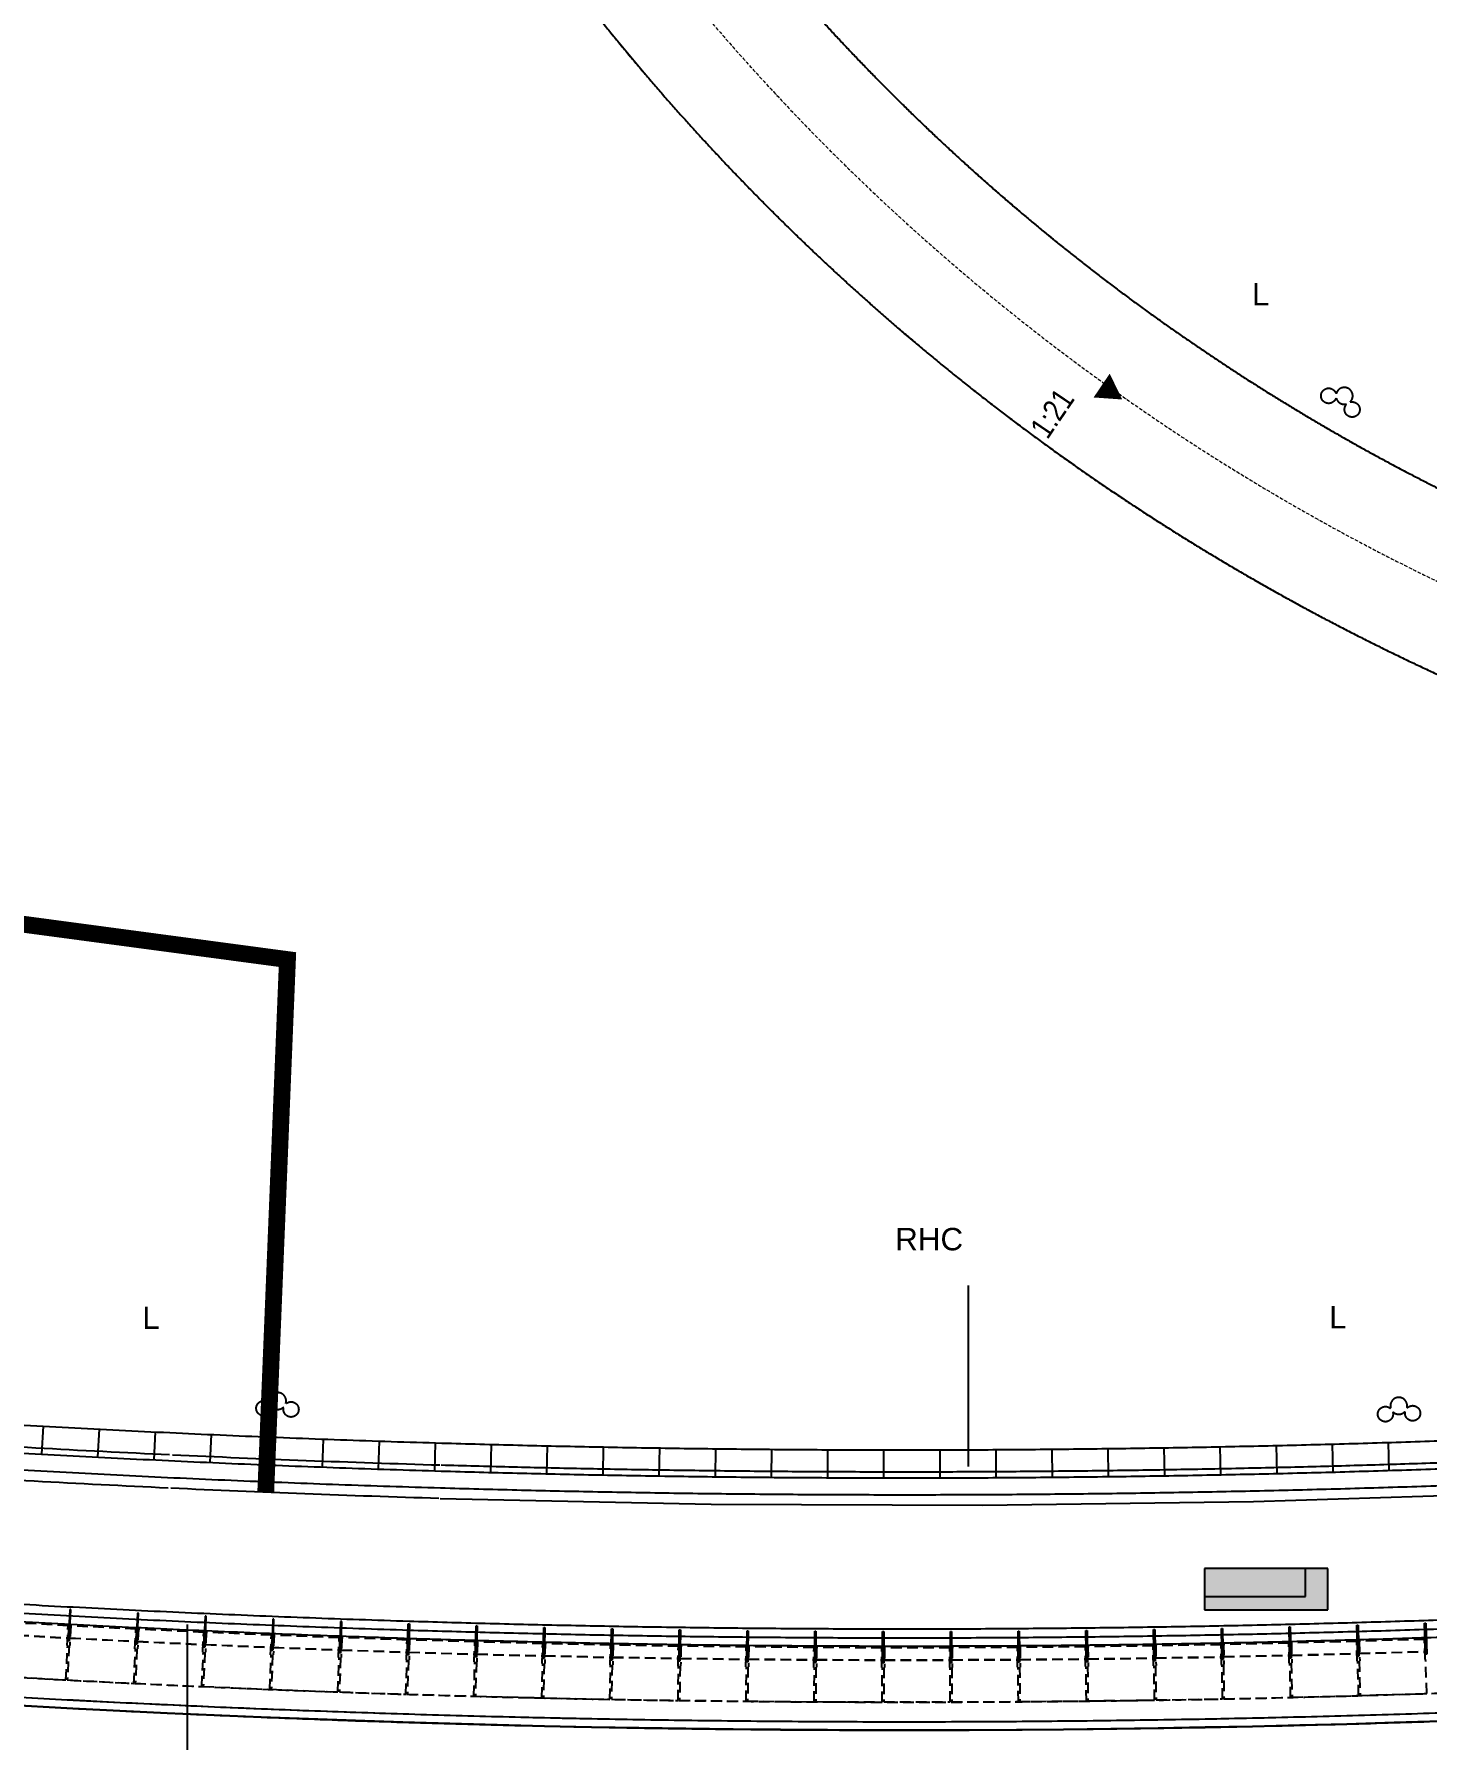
# Model space of a CAD drawing. Header units: millimetres. Extents: x 833576263 to 1668046980, y 817519639 to 1636103653.
# Drawn here: x 834132493 to 834157336, y 817772365 to 817802796 of the extents above; entities that cross this region are included whole.
import ezdxf

# ---------------------------------------------------------------- set-up
doc = ezdxf.new("R2010")
doc.units = ezdxf.units.MM
doc.header["$LTSCALE"] = 100
doc.header["$MEASUREMENT"] = 0
for name, pattern in [('C160$0$DASHED', [19.05, 12.7, -6.35]), ('C160$0$Hidden', [9.525, 6.35, -3.175]), ('R_site$0$HIDDEN', [9.525, 6.35, -3.175]), ('R_Text for GBP from DLN$0$ACAD_ISO10W100', [18, 12, -3, 0, -3])]:
    doc.linetypes.add(name, pattern=pattern)
doc.layers.get('Defpoints').update_dxf_attribs({"color": 170})
for name, color, linetype in [('C160$0$+C160', 6, 'C160$0$Hidden'), ('C160$0$EVA', 1, 'C160$0$DASHED'), ('R_Text for GBP from DLN$0$base plan(mm)$0$DLN040__', 7, 'Continuous'), ('T-TITL', 7, 'Continuous'), ('X-REF', 7, 'Continuous')]:
    doc.layers.add(name, color=color, linetype=linetype)
for name, color, linetype, lineweight in [('R_P_LG$0$RDA5803', 1, 'Continuous', 20), ('R_site$0$000-Architecture boundary', 2, 'Continuous', 0), ('R_Text for GBP from DLN$0$000-Slope', 6, 'R_Text for GBP from DLN$0$ACAD_ISO10W100', 18), ('R_WKCD_PARK$0$000-PAV-Concrete-b', 1, 'Continuous', 25), ('R_WKCD_PARK$0$PAV-secondary path-b', 6, 'Continuous', 18)]:
    doc.layers.add(name, color=color, linetype=linetype, lineweight=lineweight)
doc.styles.add('R_Text for GBP from DLN$0$base plan(mm)$0$Standard', font='arial.ttf')
doc.styles.add('R_Text for GBP from DLN$0$base plan(mm)$0$SWIS721 LT', font='swiss.ttf')
doc.styles.add('R_Text for GBP from DLN$0$W8 sec wkcd', font='swissc.ttf', dxfattribs={"height": 3})
doc.dimstyles.new('R_Text for GBP from DLN$0$base plan(mm)$0$Standard', dxfattribs={"dimtxt": 0.35, "dimasz": 0.2, "dimexe": 0.2, "dimexo": 0.2, "dimgap": 0.09, "dimtad": 0, "dimtoh": 1, "dimdec": 4, "dimzin": 0, "dimdsep": 46, "dimtxsty": 'R_Text for GBP from DLN$0$base plan(mm)$0$Standard', "dimcen": 0.09, "dimadec": 0, "dimazin": 0, "dimtfac": 1, "dimtdec": 4, "dimtofl": 0, "dimtmove": 0, "dimatfit": 3, "dimfxl": 1, "dimtolj": 1, "dimtzin": 0, "dimarcsym": 0})

# ---------------------------------------------------------------- blocks, each defined once
blk = doc.blocks.new('R_site$0$architecture 2')
at = {"layer": 'R_site$0$000-Architecture boundary', "color": 3, "linetype": 'R_site$0$HIDDEN', "ltscale": 0.5}
blk.add_lwpolyline([(834110.289, 817779.114), (834111.746, 817790.017), (834128.646, 817787.758), (834128.603, 817787.411), (834137.012, 817786.286), (834136.625, 817776.796)], dxfattribs=at)
blk = doc.blocks.new('R_site')
at = {"xscale": 1000, "yscale": 1000, "zscale": 1000}
blk.add_blockref('R_site$0$architecture 2', (0, 0), dxfattribs=at)
blk = doc.blocks.new('R_WKCD_PARK')
at = {"layer": 'Defpoints'}
for points in [[(833955668, 817994334), (833955618, 817879824), (833955722, 817865438), (833956590, 817853630, 0.118446), (833959114, 817845730, 0.022563), (833976131, 817820318, 0.150268), (833991721, 817808776, 0.0852), (834018736, 817804167, 0.061119), (834043876, 817807277, -0.46092), (834055521, 817798987, 0.31719), (834075122, 817775842, 0.09515), (834184419, 817768828, 0.2774), (834239090, 817811861), (834242392, 817820559, -0.510377), (834255055, 817823984)], [(834183667, 817774781, -0.09515), (834076628, 817781650, -0.220431), (834063432, 817792491, -0.264689), (834064805, 817812539, -0.098357), (834067029, 817814779, 0.140841), (834072196, 817820936), (834089614, 817860110, -0.147837), (834100578, 817872816, -0.410901), (834111707, 817870393, 0.031692), (834114287, 817866928, 0.252242), (834125770, 817862431, -0.125686), (834129746, 817861915), (834135114, 817859776), (834142622, 817855048), (834145562, 817859914), (834128702, 817870086, -0.390962), (834117887, 817872026, -0.013137), (834117027, 817873227, -0.385183), (834118544, 817883988, 0.012387)]]:
    blk.add_lwpolyline(points, format="xyb", dxfattribs=at)
at = {"layer": 'R_WKCD_PARK$0$000-PAV-Concrete-b'}
for radius, start in [(284366, 255.45739), (284216, 255.45738), (291766, 256.87242)]:
    blk.add_arc((834148033, 818056905), radius, start, 277.19872, dxfattribs=at)
at = {"layer": 'R_WKCD_PARK$0$PAV-secondary path-b'}
for centre, radius, start, end in [((834174767, 817828805), 38212, 213.2185, 302.0004), ((834174767, 817828805), 41212, 214.7001, 304.7953), ((834148033, 818056905), 279866, 256.44565, 268.30456), ((834148033, 818056905), 282866, 256.44565, 268.30456), ((834148033, 818056905), 279866, 268.30456, 277.19872), ((834148033, 818056905), 282866, 268.30456, 277.19872)]:
    blk.add_arc(centre, radius, start, end, dxfattribs=at)
blk = doc.blocks.new('R_P_LG')
at = {"layer": 'R_P_LG$0$RDA5803'}
for points in [[(833955668.2659, 817994334.2822), (833955618.0015, 817879824.4572), (833955722.2455, 817865438.2868), (833956590.2239, 817853629.8433, 0.1184459385), (833959113.5841, 817845729.7381, 0.0225632156), (833976130.963, 817820318.1126, 0.1502681887), (833991720.9272, 817808776.1799, 0.0852004191), (834018736.4937, 817804166.6685, 0.0611192787), (834043875.864, 817807276.5457, -0.4609204381), (834055520.7349, 817798987.2375, 0.3171904999), (834075121.6293, 817775842.1837, 0.095150065), (834184418.5957, 817768828.0059, 0.2773997467), (834239089.967, 817811860.5235), (834242391.5219, 817820558.6619, -0.5103769205), (834255055.265, 817823984.446)], [(834183666.729, 817774780.7109, -0.095150065), (834076628.2291, 817781649.9506, -0.220430541), (834063432.364, 817792490.8935, -0.2646892807), (834064805.311, 817812539.3987, -0.0983572146), (834067029.4433, 817814778.8374, 0.1408408976), (834072196.345, 817820935.5122), (834089614.1981, 817860110.2634, -0.1478366909), (834100577.8317, 817872816.296, -0.4109005282), (834111707.1207, 817870392.8812, 0.031691708), (834114287.1147, 817866927.814, 0.2522417272), (834125770.0064, 817862431.157, -0.1256855543), (834129745.5165, 817861914.9436), (834135113.5119, 817859775.9643), (834142622.3979, 817855047.5612), (834145562.149, 817859914.092), (834128702.0772, 817870085.6929, -0.3909616488), (834117887.1336, 817872026.3361, -0.013137308), (834117026.993, 817873227.1241, -0.3851828251), (834118543.6819, 817883988.3187, 0.0123866448)]]:
    blk.add_lwpolyline(points, format="xyb", dxfattribs=at)
blk = doc.blocks.new('C160$0$A$C4AD84712')
at = {"layer": 'C160$0$+C160', "ltscale": 0.0003}
for p, q in [((834131.926, 817774.253), (834133.089, 817774.186)), ((834131.926, 817774.248), (834133.089, 817774.182)), ((834133.135, 817774.186), (834134.298, 817774.125)), ((834133.135, 817774.182), (834134.298, 817774.12)), ((834134.344, 817774.125), (834135.508, 817774.069)), ((834134.344, 817774.121), (834135.508, 817774.064)), ((834135.554, 817774.069), (834136.718, 817774.018)), ((834135.554, 817774.065), (834136.718, 817774.013)), ((834136.764, 817774.018), (834137.928, 817773.972)), ((834136.764, 817774.014), (834137.928, 817773.967)), ((834137.974, 817773.973), (834139.138, 817773.932)), ((834137.974, 817773.968), (834139.138, 817773.927)), ((834139.184, 817773.933), (834140.349, 817773.896)), ((834139.184, 817773.929), (834140.348, 817773.892)), ((834140.394, 817773.893), (834141.559, 817773.862)), ((834140.395, 817773.898), (834141.559, 817773.866)), ((834141.605, 817773.868), (834142.77, 817773.841)), ((834141.605, 817773.863), (834142.77, 817773.837)), ((834142.816, 817773.843), (834143.981, 817773.821)), ((834142.816, 817773.838), (834143.981, 817773.817)), ((834144.027, 817773.823), (834145.191, 817773.806)), ((834144.027, 817773.819), (834145.191, 817773.802)), ((834145.237, 817773.808), (834146.402, 817773.797)), ((834145.237, 817773.804), (834146.402, 817773.792)), ((834146.448, 817773.799), (834147.613, 817773.792)), ((834146.448, 817773.795), (834147.613, 817773.788)), ((834147.659, 817773.795), (834148.824, 817773.793)), ((834147.659, 817773.79), (834148.824, 817773.789)), ((834148.87, 817773.796), (834150.035, 817773.799)), ((834148.87, 817773.791), (834150.035, 817773.795)), ((834150.081, 817773.802), (834151.246, 817773.81)), ((834150.081, 817773.798), (834151.246, 817773.806)), ((834151.292, 817773.813), (834152.457, 817773.827)), ((834151.292, 817773.809), (834152.457, 817773.822)), ((834152.503, 817773.83), (834153.668, 817773.848)), ((834152.503, 817773.826), (834153.668, 817773.844)), ((834153.713, 817773.852), (834154.878, 817773.875)), ((834153.714, 817773.847), (834154.878, 817773.871)), ((834154.924, 817773.879), (834156.089, 817773.907)), ((834154.924, 817773.874), (834156.089, 817773.902)), ((834156.135, 817773.911), (834157.299, 817773.944)), ((834156.135, 817773.906), (834157.299, 817773.939))]:
    blk.add_line(p, q, dxfattribs=at)
blk.add_lwpolyline([(834234.945, 817820.178, -0.305475), (834183.604, 817775.277, -0.09515), (834076.754, 817782.134, -0.463376), (834063.629, 817809.364, -0.463376)], format="xyb", dxfattribs=at)
blk.add_lwpolyline([(834234.945, 817820.178, -0.305475), (834183.604, 817775.277, -0.09515), (834076.754, 817782.134, -0.463376), (834063.629, 817809.364, -0.463376)], format="xyb", dxfattribs=at)
for points in [[(834131.908, 817774.115), (834131.873, 817773.503), (834133.058, 817773.435), (834133.092, 817774.048), (834133.082, 817774.048), (834133.101, 817774.401), (834131.938, 817774.467), (834131.918, 817774.115)], [(834133.118, 817774.049), (834133.085, 817773.436), (834134.271, 817773.374), (834134.302, 817773.986), (834134.292, 817773.987), (834134.31, 817774.34), (834133.146, 817774.401), (834133.128, 817774.048)], [(834134.328, 817773.988), (834134.298, 817773.375), (834135.484, 817773.317), (834135.512, 817773.93), (834135.502, 817773.931), (834135.518, 817774.284), (834134.355, 817774.34), (834134.338, 817773.987)], [(834135.538, 817773.932), (834135.511, 817773.319), (834136.697, 817773.266), (834136.722, 817773.879), (834136.712, 817773.88), (834136.727, 817774.233), (834135.563, 817774.284), (834135.548, 817773.931)], [(834136.748, 817773.881), (834136.724, 817773.268), (834137.91, 817773.22), (834137.933, 817773.834), (834137.923, 817773.834), (834137.936, 817774.187), (834136.772, 817774.233), (834136.758, 817773.88)], [(834137.959, 817773.835), (834137.938, 817773.222), (834139.124, 817773.18), (834139.144, 817773.794), (834139.134, 817773.794), (834139.146, 817774.147), (834137.982, 817774.188), (834137.969, 817773.835)], [(834139.17, 817773.795), (834139.151, 817773.182), (834140.337, 817773.145), (834140.355, 817773.758), (834140.345, 817773.758), (834140.355, 817774.112), (834139.191, 817774.148), (834139.18, 817773.795)], [(834140.381, 817773.76), (834140.364, 817773.147), (834141.551, 817773.115), (834141.566, 817773.728), (834141.556, 817773.728), (834141.565, 817774.081), (834140.4, 817774.113), (834140.391, 817773.76)], [(834141.592, 817773.73), (834141.578, 817773.116), (834142.765, 817773.089), (834142.777, 817773.703), (834142.767, 817773.703), (834142.775, 817774.056), (834141.61, 817774.083), (834141.602, 817773.73)], [(834142.803, 817773.705), (834142.792, 817773.091), (834143.979, 817773.069), (834143.989, 817773.683), (834143.979, 817773.683), (834143.985, 817774.036), (834142.82, 817774.058), (834142.813, 817773.705)], [(834144.015, 817773.685), (834144.006, 817773.072), (834145.193, 817773.055), (834145.2, 817773.668), (834145.19, 817773.668), (834145.195, 817774.022), (834144.03, 817774.038), (834144.025, 817773.685)], [(834145.226, 817773.67), (834145.22, 817773.057), (834146.407, 817773.045), (834146.412, 817773.659), (834146.402, 817773.659), (834146.404, 817774.012), (834145.24, 817774.024), (834145.236, 817773.67)], [(834146.438, 817773.661), (834146.434, 817773.048), (834147.621, 817773.041), (834147.623, 817773.654), (834147.613, 817773.654), (834147.615, 817774.008), (834146.45, 817774.014), (834146.448, 817773.661)], [(834147.649, 817773.657), (834147.648, 817773.043), (834148.835, 817773.042), (834148.835, 817773.655), (834148.825, 817773.655), (834148.825, 817774.008), (834147.66, 817774.01), (834147.659, 817773.657)], [(834148.861, 817773.658), (834148.862, 817773.044), (834150.049, 817773.048), (834150.046, 817773.661), (834150.036, 817773.661), (834150.035, 817774.014), (834148.87, 817774.011), (834148.871, 817773.658)], [(834150.072, 817773.664), (834150.076, 817773.05), (834151.263, 817773.059), (834151.258, 817773.672), (834151.248, 817773.672), (834151.244, 817774.026), (834150.08, 817774.017), (834150.082, 817773.664)], [(834151.284, 817773.675), (834151.291, 817773.062), (834152.478, 817773.075), (834152.469, 817773.689), (834152.459, 817773.689), (834152.454, 817774.042), (834151.289, 817774.029), (834151.294, 817773.675)], [(834152.495, 817773.692), (834152.505, 817773.078), (834153.691, 817773.097), (834153.681, 817773.71), (834153.671, 817773.71), (834153.664, 817774.063), (834152.499, 817774.045), (834152.505, 817773.692)], [(834153.706, 817773.713), (834153.718, 817773.1), (834154.905, 817773.124), (834154.892, 817773.737), (834154.882, 817773.737), (834154.874, 817774.09), (834153.709, 817774.067), (834153.716, 817773.714)], [(834154.917, 817773.74), (834154.932, 817773.127), (834156.119, 817773.156), (834156.103, 817773.769), (834156.093, 817773.769), (834156.084, 817774.122), (834154.919, 817774.094), (834154.927, 817773.741)], [(834156.129, 817773.772), (834156.146, 817773.159), (834157.333, 817773.193), (834157.314, 817773.806), (834157.304, 817773.806), (834157.293, 817774.159), (834156.128, 817774.126), (834156.139, 817773.773)]]:
    blk.add_lwpolyline(points, close=True, dxfattribs=at)
blk = doc.blocks.new('C160')
at = {"layer": 'C160$0$+C160'}
h = blk.add_hatch(color=256, dxfattribs=at)
h.dxf.hatch_style = 1
h.paths.add_polyline_path([(834153.368, 817774.687), (834155.568, 817774.687), (834155.568, 817775.422), (834153.368, 817775.422)])
for p, q in [((834154.243, 817776.618, 0), (834159.076, 817776.767, 0)), ((834139.738, 817776.672, 0), (834144.572, 817776.571, 0)), ((834144.572, 817776.571, 0), (834149.408, 817776.553, 0)), ((834149.408, 817776.553, 0), (834154.243, 817776.618, 0))]:
    blk.add_line(p, q, dxfattribs=at)
for points in [[(834217.229, 817792.236, -0.15945), (834183.479, 817776.269, -0.038828), (834139.663, 817774.163, -0.05179), (834081.738, 817781.918, -0.004312)], [(834219.294, 817863.829, 0.247422), (834179.536, 817840.679, -0.021652), (834169.65, 817826.28, -0.19446), (834144.159, 817810.942, 0.544039), (834142.799, 817807.871, 0.408), (834195.016, 817796.4, 0.06491)], [(834076.628, 817781.65, 0.09515), (834183.667, 817774.781, 0.334335), (834236.752, 817826.353), (834240.63, 817851.251, 0.029613), (834244.01, 817886.594, 0.029613)], [(834210.249, 817786.8, -0.124713), (834182.621, 817776.31, -0.038513), (834139.176, 817774.325, -0.05031), (834082.93, 817781.783, -0.005214)], [(834082.966, 817781.939, 0.05031), (834139.181, 817774.485, 0.038514), (834182.602, 817776.469, 0.124716), (834210.157, 817786.931, 0.17778)], [(834076.666, 817781.795, 0.09515), (834183.648, 817774.93, 0.334335), (834236.603, 817826.376, 0.313321)]]:
    blk.add_lwpolyline(points, format="xyb", dxfattribs=at)
for points in [[(834140.885, 817805.344, 0.369244), (834124.546, 817809.651, 0.251737), (834112.08, 817792.476), (834112.031, 817791.187), (834102.827, 817792.6), (834103.452, 817796.937, 0.243715), (834100.533, 817806.148, -0.166373), (834086.767, 817834.271, 0.495966), (834085.388, 817835.068), (834081.961, 817833.634, 0.191214), (834080.906, 817832.602), (834067.525, 817802.533, 0.236755), (834067.939, 817793.575, 0.204218), (834077.758, 817786.006, 0.004312), (834082.441, 817784.834, 0.05179), (834139.752, 817777.162, 0.038828), (834183.103, 817779.245, 0.139726), (834211.858, 817791.515, 0.684982), (834211.001, 817794.177, -0.05726), (834202.554, 817795.651, 0.227409), (834198.284, 817794.962, -0.4147)], [(834206.649, 817794.18, 0.028607), (834210.972, 817793.678, -0.684982), (834211.543, 817791.903, -0.139726), (834183.04, 817779.741, -0.038828), (834139.767, 817777.661, -0.05179), (834082.558, 817785.32, -0.004312), (834077.884, 817786.49, -0.204218), (834068.375, 817793.819, -0.236755), (834067.981, 817802.329), (834071.766, 817810.834, 1), (834071.309, 817811.037), (834067.525, 817802.533, 0.236755), (834067.939, 817793.575, 0.204218), (834077.758, 817786.006, 0.004312), (834082.441, 817784.834, 0.05179), (834139.752, 817777.162, 0.038828), (834183.103, 817779.245, 0.139726), (834211.858, 817791.515, 0.684982), (834211.001, 817794.177, -0.028607), (834206.735, 817794.672, 1)], [(834067.525, 817802.533, 0.236755), (834067.939, 817793.575, 0.204218), (834077.758, 817786.006, 0.004312), (834082.441, 817784.834, 0.05179), (834139.752, 817777.162, 0.038828), (834183.103, 817779.245, 0.139726), (834211.858, 817791.515), (834212.047, 817791.281, -0.139726), (834183.14, 817778.948, -0.038828), (834139.743, 817776.862, -0.05179), (834082.371, 817784.542, -0.004312), (834077.683, 817785.715, -0.204218), (834067.678, 817793.428, -0.236755), (834067.251, 817802.655)]]:
    blk.add_lwpolyline(points, format="xyb", close=True, dxfattribs=at)
at = {"layer": 'C160$0$+C160', "const_width": 0.3}
blk.add_lwpolyline([(834110.289, 817779.114), (834111.746, 817790.017), (834128.646, 817787.758), (834128.603, 817787.411), (834137.012, 817786.286), (834136.625, 817776.796)], dxfattribs=at)
at = {"layer": 'C160$0$+C160'}
for points in [[(834132.654, 817777.963), (834132.626, 817777.464)], [(834133.652, 817777.91), (834133.626, 817777.41)], [(834134.651, 817777.86), (834134.627, 817777.36)], [(834135.65, 817777.814), (834135.628, 817777.314)], [(834136.649, 817777.771), (834136.629, 817777.272)], [(834137.648, 817777.732), (834137.63, 817777.233)], [(834138.648, 817777.697), (834138.631, 817777.197)], [(834139.647, 817777.665), (834139.632, 817777.165)], [(834156.644, 817777.672), (834156.66, 817777.172)], [(834140.647, 817777.637), (834140.633, 817777.137)], [(834141.646, 817777.612), (834141.635, 817777.112)], [(834142.646, 817777.591), (834142.636, 817777.091)], [(834143.646, 817777.574), (834143.638, 817777.074)], [(834144.646, 817777.56), (834144.64, 817777.06)], [(834145.646, 817777.549), (834145.642, 817777.049)], [(834146.646, 817777.543), (834146.643, 817777.043)], [(834147.646, 817777.539), (834147.645, 817777.039)], [(834148.646, 817777.54), (834148.647, 817777.04)], [(834149.646, 817777.544), (834149.649, 817777.044)], [(834150.646, 817777.551), (834150.65, 817777.051)], [(834151.646, 817777.563), (834151.652, 817777.063)], [(834152.646, 817777.577), (834152.654, 817777.077)], [(834153.645, 817777.596), (834153.655, 817777.096)], [(834154.645, 817777.617), (834154.657, 817777.118)], [(834155.645, 817777.643), (834155.658, 817777.143)], [(834153.368, 817774.922), (834155.168, 817774.922), (834155.168, 817775.422)], [(834133.13, 817774.327), (834133.149, 817774.689), (834133.129, 817774.69), (834133.11, 817774.328)], [(834134.339, 817774.265), (834134.356, 817774.628), (834134.336, 817774.629), (834134.319, 817774.266)], [(834135.548, 817774.209), (834135.564, 817774.572), (834135.544, 817774.573), (834135.528, 817774.21)], [(834136.757, 817774.159), (834136.771, 817774.521), (834136.751, 817774.522), (834136.737, 817774.159)], [(834137.967, 817774.113), (834137.979, 817774.476), (834137.959, 817774.476), (834137.947, 817774.114)], [(834139.156, 817774.074), (834139.167, 817774.436), (834139.187, 817774.436), (834139.176, 817774.073)], [(834140.366, 817774.038), (834140.376, 817774.401), (834140.396, 817774.401), (834140.386, 817774.038)], [(834141.576, 817774.008), (834141.584, 817774.371), (834141.604, 817774.37), (834141.596, 817774.008)], [(834142.786, 817773.983), (834142.793, 817774.346), (834142.813, 817774.346), (834142.806, 817773.983)], [(834143.996, 817773.963), (834144.001, 817774.326), (834144.021, 817774.326), (834144.016, 817773.963)], [(834151.258, 817773.953), (834151.254, 817774.316), (834151.274, 817774.316), (834151.278, 817773.953)], [(834152.468, 817773.969), (834152.462, 817774.332), (834152.482, 817774.332), (834152.488, 817773.97)], [(834153.678, 817773.991), (834153.671, 817774.354), (834153.691, 817774.354), (834153.698, 817773.991)], [(834154.888, 817774.018), (834154.879, 817774.38), (834154.899, 817774.381), (834154.908, 817774.018)], [(834156.098, 817774.049), (834156.088, 817774.412), (834156.108, 817774.413), (834156.118, 817774.05)], [(834157.308, 817774.087), (834157.296, 817774.449), (834157.316, 817774.45), (834157.328, 817774.087)], [(834145.206, 817773.949), (834145.21, 817774.311), (834145.23, 817774.311), (834145.226, 817773.948)], [(834146.417, 817773.939), (834146.419, 817774.302), (834146.439, 817774.302), (834146.437, 817773.939)], [(834147.627, 817773.935), (834147.627, 817774.298), (834147.647, 817774.298), (834147.647, 817773.935)], [(834148.837, 817773.936), (834148.836, 817774.298), (834148.856, 817774.299), (834148.857, 817773.936)], [(834150.048, 817773.942), (834150.045, 817774.304), (834150.065, 817774.305), (834150.068, 817773.942)]]:
    blk.add_lwpolyline(points, dxfattribs=at)
for points in [[(834153.368, 817774.687), (834155.568, 817774.687), (834155.568, 817775.422), (834153.368, 817775.422)], [(834133.12, 817774.134), (834133.1, 817774.135), (834133.11, 817774.328), (834133.13, 817774.327)], [(834134.329, 817774.073), (834134.309, 817774.074), (834134.319, 817774.266), (834134.339, 817774.265)], [(834135.539, 817774.017), (834135.519, 817774.018), (834135.528, 817774.21), (834135.548, 817774.209)], [(834136.749, 817773.966), (834136.729, 817773.967), (834136.737, 817774.159), (834136.757, 817774.159)], [(834137.96, 817773.92), (834137.94, 817773.921), (834137.947, 817774.114), (834137.967, 817774.113)], [(834139.17, 817773.88), (834139.15, 817773.881), (834139.156, 817774.074), (834139.176, 817774.073)], [(834140.381, 817773.845), (834140.361, 817773.846), (834140.366, 817774.038), (834140.386, 817774.038)], [(834154.913, 817773.825), (834154.893, 817773.825), (834154.888, 817774.018), (834154.908, 817774.018)], [(834156.124, 817773.857), (834156.104, 817773.857), (834156.098, 817774.049), (834156.118, 817774.05)], [(834157.334, 817773.895), (834157.314, 817773.894), (834157.308, 817774.087), (834157.328, 817774.087)], [(834141.591, 817773.815), (834141.571, 817773.815), (834141.576, 817774.008), (834141.596, 817774.008)], [(834142.802, 817773.79), (834142.782, 817773.79), (834142.786, 817773.983), (834142.806, 817773.983)], [(834144.013, 817773.77), (834143.993, 817773.771), (834143.996, 817773.963), (834144.016, 817773.963)], [(834145.224, 817773.756), (834145.204, 817773.756), (834145.206, 817773.949), (834145.226, 817773.948)], [(834146.436, 817773.746), (834146.416, 817773.746), (834146.417, 817773.939), (834146.437, 817773.939)], [(834147.647, 817773.742), (834147.627, 817773.742), (834147.627, 817773.935), (834147.647, 817773.935)], [(834148.858, 817773.743), (834148.838, 817773.743), (834148.837, 817773.936), (834148.857, 817773.936)], [(834150.069, 817773.749), (834150.049, 817773.749), (834150.048, 817773.942), (834150.068, 817773.942)], [(834151.28, 817773.76), (834151.26, 817773.76), (834151.258, 817773.953), (834151.278, 817773.953)], [(834152.491, 817773.777), (834152.471, 817773.776), (834152.468, 817773.969), (834152.488, 817773.97)], [(834153.702, 817773.798), (834153.682, 817773.798), (834153.678, 817773.991), (834153.698, 817773.991)]]:
    blk.add_lwpolyline(points, close=True, dxfattribs=at)
for centre, radius, start, end in [((834155.864, 817796.342), 0.15, 314.6573, 164.8981), ((834155.864, 817796.342), 0.15, 194.6573, 284.8981), ((834136.839, 817778.411), 0.15, 342.5669, 192.8078), ((834136.839, 817778.411), 0.15, 222.5669, 312.8078), ((834156.835, 817778.325), 0.15, 346.6783, 196.9192), ((834156.835, 817778.325), 0.15, 226.6783, 316.9192), ((834148.033, 818056.905, 0), 279.758, 266.33308, 267.31123), ((834148.033, 818056.905, 0), 279.758, 267.32132, 268.29947), ((834148.033, 818056.905, 0), 279.756, 271.26927, 272.25751), ((834148.033, 818056.905, 0), 280.35, 266.33308, 267.31123), ((834148.033, 818056.905, 0), 279.756, 268.30454, 269.29278), ((834148.033, 818056.905, 0), 279.756, 269.29278, 270.28103), ((834148.033, 818056.905, 0), 279.756, 270.28103, 271.26927), ((834148.033, 818056.905, 0), 280.35, 267.32132, 268.29947), ((834148.033, 818056.905), 291.766, 256.87242, 277.19872)]:
    blk.add_arc(centre, radius, start, end, dxfattribs=at)
for points in [[(834155.711, 817796.295), (834155.691, 817796.244), (834155.641, 817796.207), (834155.583, 817796.208), (834155.508, 817796.208), (834155.448, 817796.269), (834155.448, 817796.344), (834155.448, 817796.419), (834155.509, 817796.479), (834155.584, 817796.479), (834155.643, 817796.479), (834155.692, 817796.442), (834155.711, 817796.39)], [(834155.982, 817796.233), (834156.036, 817796.242), (834156.092, 817796.217), (834156.121, 817796.166), (834156.158, 817796.101), (834156.136, 817796.018), (834156.071, 817795.981), (834156.006, 817795.944), (834155.923, 817795.966), (834155.886, 817796.031), (834155.857, 817796.082), (834155.864, 817796.144), (834155.899, 817796.186)], [(834136.726, 817778.297), (834136.733, 817778.243), (834136.706, 817778.187), (834136.654, 817778.16), (834136.588, 817778.125), (834136.506, 817778.151), (834136.471, 817778.217), (834136.436, 817778.284), (834136.462, 817778.366), (834136.528, 817778.401), (834136.58, 817778.428), (834136.641, 817778.418), (834136.682, 817778.381)], [(834136.994, 817778.369), (834137.038, 817778.402), (834137.1, 817778.407), (834137.149, 817778.375), (834137.212, 817778.335), (834137.231, 817778.252), (834137.191, 817778.188), (834137.151, 817778.125), (834137.067, 817778.106), (834137.004, 817778.146), (834136.955, 817778.177), (834136.932, 817778.235), (834136.944, 817778.289)], [(834156.73, 817778.204), (834156.741, 817778.15), (834156.718, 817778.092), (834156.668, 817778.062), (834156.605, 817778.022), (834156.521, 817778.042), (834156.481, 817778.106), (834156.442, 817778.169), (834156.462, 817778.253), (834156.525, 817778.292), (834156.575, 817778.323), (834156.637, 817778.318), (834156.68, 817778.284)], [(834156.993, 817778.294), (834157.034, 817778.331), (834157.095, 817778.339), (834157.146, 817778.312), (834157.213, 817778.277), (834157.237, 817778.194), (834157.202, 817778.128), (834157.167, 817778.062), (834157.084, 817778.037), (834157.018, 817778.073), (834156.967, 817778.1), (834156.94, 817778.156), (834156.948, 817778.211)]]:
    blk.add_open_spline(points, degree=3, knots=[0, 0, 0, 0, 1, 1, 1, 2, 2, 2, 3, 3, 3, 4, 4, 4, 4], dxfattribs=at)
at = {"layer": 'C160$0$EVA', "flags": 128}
blk.add_lwpolyline([(834128.317, 818030.08, -0.145844), (834116.042, 818026.421), (834088.573, 818026.421, 0.016359), (834087.2, 818026.376, 0.046979), (834021.54, 818015.826, -0.056187), (833969.364, 818008.422, 0.405705), (833955.668, 817994.334), (833955.618, 817879.824), (833955.722, 817865.438), (833956.59, 817853.63, 0.118446), (833959.114, 817845.73, 0.022563), (833976.131, 817820.318, 0.150268), (833991.721, 817808.776, 0.0852), (834018.736, 817804.167, 0.061119), (834043.876, 817807.277, -0.46092), (834055.521, 817798.987, 0.31719), (834075.122, 817775.842, 0.09515), (834184.419, 817768.828, 0.2774), (834239.09, 817811.861), (834242.392, 817820.559, -0.510377), (834255.055, 817823.984), (834260.246, 817819.79, 0.373727), (834277.287, 817820.398, -0.373727), (834287.905, 817820.777), (834291.644, 817817.756), (834296.232, 817823.434), (834292.655, 817826.325, -0.414214), (834291.445, 817837.716), (834332.502, 817888.525, -0.350062), (834342.367, 817890.708, 0.102667), (834400.842, 817875.706, 0.100957), (834409.137, 817876.999), (834444.015, 817889.966, 0.332678), (834453.167, 817904.166), (834452.857, 817908.595, -0.155717), (834454.024, 817913.381), (834445.783, 817911.703, -0.115419), (834446.872, 817908.177), (834447.182, 817903.747, -0.332678), (834441.924, 817895.59), (834407.046, 817882.623, -0.100957), (834401.121, 817881.699, -0.051411), (834372.209, 817886.047), (834379.39, 817889.501, 0.162917), (834396.595, 817906.227), (834392.123, 817910.781, -0.179073), (834376.789, 817894.908), (834366.567, 817889.991, -0.199372), (834360.364, 817889.652, -0.049629), (834334.8, 817901.625), (834322.119, 817909.179), (834319.048, 817904.024), (834323.346, 817901.465, -0.45655), (834325.501, 817889.415), (834274.553, 817826.357, -0.414214), (834263.162, 817825.148), (834259.846, 817827.828, -0.2375), (834248.727, 817852.408, -0.000008), (834248.76, 817853.209), (834242.765, 817853.459, 0.000008), (834242.732, 817852.657, 0.098884), (834244.917, 817838.726, -0.341761), (834241.931, 817829.272, 0.151594), (834236.782, 817822.688), (834233.48, 817813.99, -0.2774), (834183.667, 817774.781, -0.09515), (834076.628, 817781.65, -0.220431), (834063.432, 817792.491, -0.264689), (834064.805, 817812.539, -0.098357), (834067.029, 817814.779, 0.140841), (834072.196, 817820.936), (834089.614, 817860.11, -0.147837), (834100.578, 817872.816, -0.410901), (834111.707, 817870.393, 0.031692), (834114.287, 817866.928, 0.252242), (834125.77, 817862.431, -0.125686), (834129.746, 817861.915), (834135.114, 817859.776), (834142.622, 817855.048), (834145.562, 817859.914), (834128.702, 817870.086, -0.390962), (834117.887, 817872.026, -0.013137), (834117.027, 817873.227, -0.385183), (834118.544, 817883.988, 0.012387), (834120.815, 817885.981, 0.008404), (834123.055, 817888.118), (834117.142, 817894.113, -0.038497), (834096.207, 817877.116, 0.137723), (834084.132, 817862.548), (834066.714, 817823.373, -0.191803), (834062.187, 817818.953), (834051.762, 817814.614, -0.446391), (834035.637, 817822.309, 0.118164), (834032.365, 817828.01), (834034.386, 817830.321), (834031.649, 817832.687, -0.153015), (834020.841, 817838.946), (834021.04, 817839.146), (834020.346, 817839.938), (834020.139, 817839.748, -0.076925), (834016.885, 817845.319), (834013.267, 817848.405), (834007.454, 817841.536, -0.399413), (834008.806, 817824.317), (834007.069, 817822.176), (834011.728, 817818.395), (834015.819, 817823.438, -1.550619), (834022.422, 817810.24, -0.009421), (834018.731, 817810.167, -0.052259), (834003.179, 817811.781, -0.032796), (833993.716, 817814.435, -0.150265), (833980.961, 817823.878, -0.022565), (833964.244, 817848.84, -0.118446), (833962.574, 817854.07), (833961.721, 817865.68), (833961.618, 817879.845), (833961.668, 817994.332, -0.405705), (833969.536, 818002.425, 0.056187), (834023.043, 818010.017, -0.046979), (834087.592, 818020.389, -0.016359), (834088.573, 818020.421), (834116.042, 818020.421, 0.146696), (834131.681, 818025.11, -0.021313), (834130.797, 818030.541, -0.021313)], format="xyb", dxfattribs=at)
at = {"layer": 'C160$0$+C160'}
blk.add_blockref('C160$0$A$C4AD84712', (0, 0), dxfattribs=at)
blk = doc.blocks.new('R_Text for GBP from DLN')
at = {"layer": 'R_Text for GBP from DLN$0$000-Slope', "color": 251, "ltscale": 0.05}
blk.add_lwpolyline([(834197515, 817796254, -0.414748), (834142175, 817806116, 0.192828), (834133165, 817812041, 0.192828)], format="xyb", dxfattribs=at)
at = {"layer": 'R_Text for GBP from DLN$0$000-Slope', "style": 'R_Text for GBP from DLN$0$W8 sec wkcd'}
for s, rotation, p in [('▲', 235.969, (834151682, 817796756)), ('1:21', 55.969, (834150568, 817795550))]:
    blk.add_text(s, height=400, rotation=rotation, dxfattribs=at).set_placement(p)
at = {"layer": 'R_Text for GBP from DLN$0$base plan(mm)$0$DLN040__', "style": 'R_Text for GBP from DLN$0$base plan(mm)$0$SWIS721 LT'}
for s, p in [('L', (834154216, 817797956)), ('RHC', (834147853, 817781099)), ('L', (834134423, 817779696)), ('L', (834155591, 817779707))]:
    blk.add_text(s, height=400, dxfattribs=at).set_placement(p)
at = {"layer": 'R_Text for GBP from DLN$0$base plan(mm)$0$DLN040__', "color": 1}
for points in [[(834149157, 817777243), (834149157, 817780469)], [(834135223, 817774422), (834135223, 817771196)]]:
    blk.add_leader(points, dimstyle='R_Text for GBP from DLN$0$base plan(mm)$0$Standard', override={"dimasz": 0.75}, dxfattribs=at)

msp = doc.modelspace()

# ---------------------------------------------------------------- block references
at = {"layer": 'X-REF'}
msp.add_blockref('R_site', (0, 0), dxfattribs=at)

# ---------------------------------------------------------------- next in the draw order: block references
msp.add_blockref('R_WKCD_PARK', (0, 0), dxfattribs=at)

# ---------------------------------------------------------------- next in the draw order: block references
at = {"layer": 'X-REF', "xscale": 1000, "yscale": 1000, "zscale": 1000}
msp.add_blockref('C160', (0, 0), dxfattribs=at)

# ---------------------------------------------------------------- next in the draw order: block references
at = {"layer": 'T-TITL'}
msp.add_blockref('R_Text for GBP from DLN', (0, 0), dxfattribs=at)
at = {"layer": 'X-REF'}
for name in ['R_P_LG', 'R_Text for GBP from DLN']:
    msp.add_blockref(name, (0, 0), dxfattribs=at)

doc.saveas('drawing.dxf')
